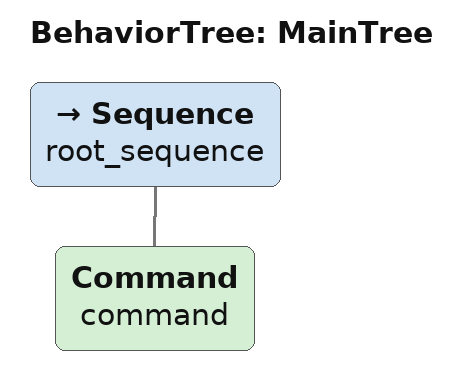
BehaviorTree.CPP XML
<root main_tree_to_execute = "MainTree" >
    <BehaviorTree ID="MainTree">
       <Sequence name="root_sequence">
           <Command    name="command"/>
       </Sequence>
    </BehaviorTree>
</root>
